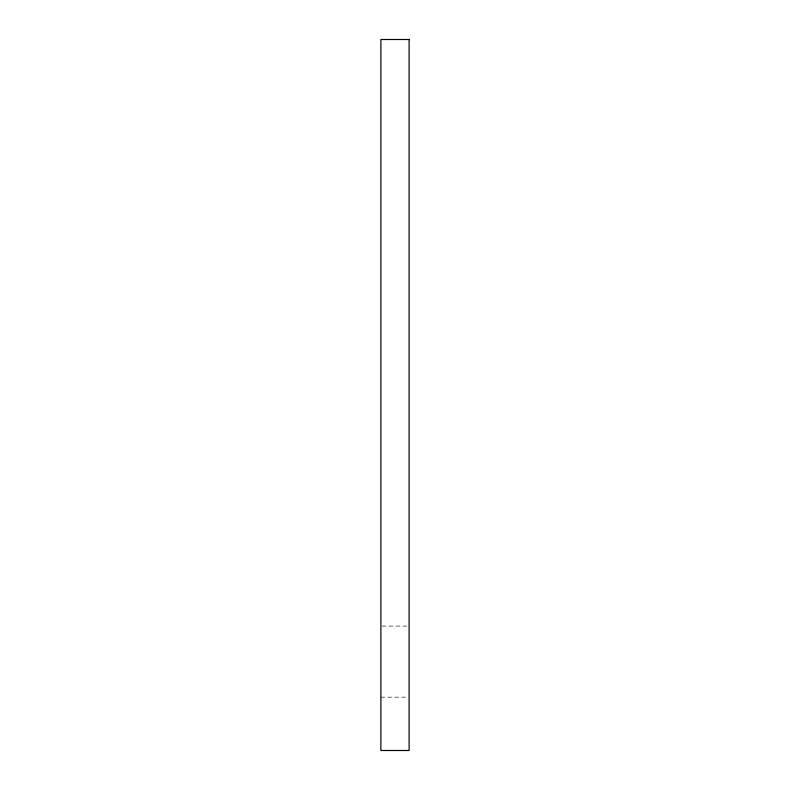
<?xml version="1.0" encoding="UTF-8"?>
<svg xmlns="http://www.w3.org/2000/svg" width="790" height="790" viewBox="0 0 790 790"><rect width="100%" height="100%" fill="white"/><g stroke="black" fill="none" stroke-linecap="round" stroke-linejoin="round"><path stroke-width="0.59" stroke-dasharray="3.95 2.96" d="M382.113 626.075L407.887 626.075M380.889 697.175L407.887 697.175"/><path stroke-width="1.19" d="M409.111 39.5L380.889 39.5L380.889 750.5L409.111 750.5L409.111 39.5"/></g></svg>
